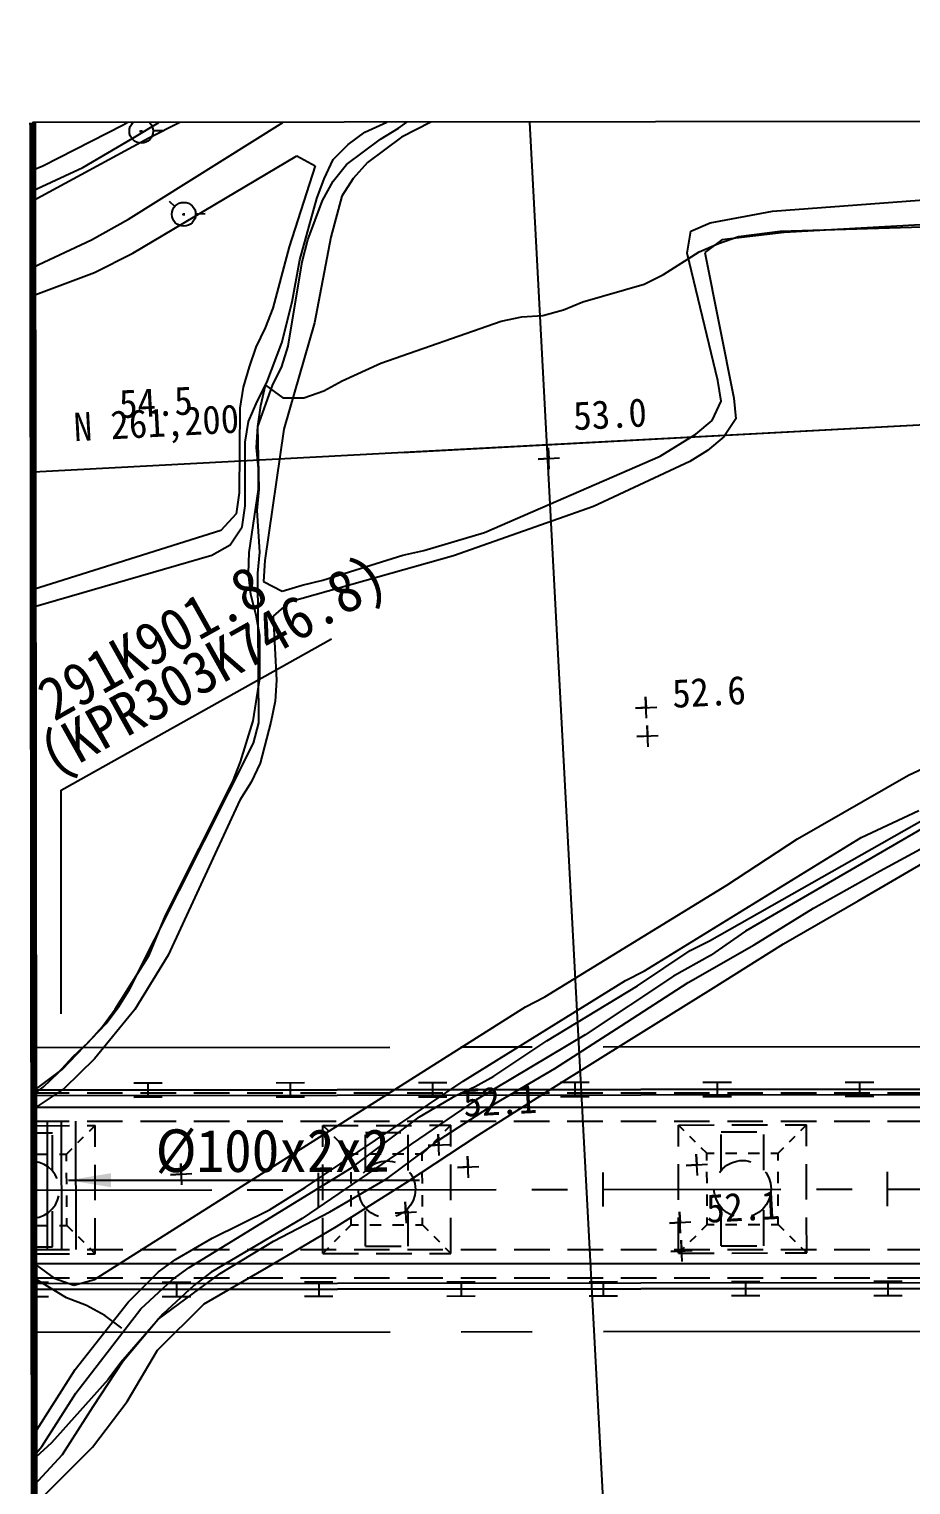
# Model space of a CAD drawing. Header units: millimetres. Extents: x 7782 to 8578, y 1103 to 1810.
# Drawn here: x 7866.4 to 7928.4, y 1462.7 to 1565 of the extents above; entities that cross this region are included whole.
import ezdxf
from ezdxf.enums import TextEntityAlignment as Align
from ezdxf.xclip import XClip

# ---------------------------------------------------------------- set-up
doc = ezdxf.new("R2010")
doc.units = ezdxf.units.MM
doc.header["$LTSCALE"] = 10
doc.header["$MEASUREMENT"] = 0
doc.header["$XCLIPFRAME"] = 2
for name, pattern in [('A-CENTR01', [2, 1.25, -0.25, 0.25, -0.25]), ('CENTER', [2, 1.25, -0.25, 0.25, -0.25]), ('CENTERX2', [4, 2.5, -0.5, 0.5, -0.5]), ('DASHED2', [0.375, 0.25, -0.125]), ('HIDDEN', [0.375, 0.25, -0.125])]:
    doc.linetypes.add(name, pattern=pattern)
for name, color, linetype in [('TN-MACL', 6, 'A-CENTR01'), ('TZ-BASE', 253, 'Continuous'), ('TZ-CABL', 4, 'Continuous')]:
    doc.layers.add(name, color=color, linetype=linetype)
doc.layers.add('TX-PAPR', color=2, linetype='Continuous', plot=False)
doc.styles.add('GHS', font='GulimChe.ttf')
doc.styles.add('GR', font='GulimChe.ttf')
doc.styles.add('GUL', font='GulimChe.ttf')
doc.styles.get("Standard").update_dxf_attribs({"font": 'GulimChe.ttf'})
doc.linetypes.add('ZIGZAG', pattern='A,0.0001,-0.2,[131,ltypeshp.shx,S=0.2,R=0,X=-0.2,Y=0],-0.4,[131,ltypeshp.shx,S=0.2,R=180,X=0.2,Y=0],-0.2', length=0.8001)
doc.dimstyles.get("Standard").update_dxf_attribs({"dimtxt": 0.18, "dimasz": 0.18, "dimexe": 0.18, "dimexo": 0.0625, "dimgap": 0.09, "dimtad": 0, "dimtih": 1, "dimtoh": 1, "dimdec": 4, "dimzin": 0, "dimdsep": 46, "dimtxsty": 'Standard', "dimcen": 0.09, "dimadec": 0, "dimazin": 0, "dimtfac": 1, "dimtdec": 4, "dimtofl": 0, "dimtmove": 0, "dimatfit": 3, "dimfxl": 0, "dimtolj": 1, "dimtzin": 0, "dimarcsym": 0})

# ---------------------------------------------------------------- blocks, each defined once
blk = doc.blocks.new('JD-FHF5FSSG3AFD3')
at = {"layer": 'TZ-BASE'}
for p, q in [((31.43, 138.71), (50.09, -211.15)), ((31.43, 138.71), (50.09, -211.15)), ((699.93, 87.75), (25.88, 51.81)), ((20.1, 79.98, -16.11), (8.08, 73.91, -16.11)), ((12.02, 78.01, -17.06), (6.28, 74.83, -17.06)), ((6.64, 68.22, -19.11), (21.74, 77.68, -19.11)), ((6.95, 73.92, -17.04), (10.99, 76.31, -17.04)), ((25.62, 74.62, -20.11), (28.07, 76.31, -20.11)), ((29.84, 76.03, -18.11), (25.84, 73.98, -18.11)), ((6.28, 74.83, -17.06), (0.64, 71.95, -17.06)), ((6.52, 75.32, -16.86), (6.92, 74.95, -16.86)), ((23.27, 74.34, -18.11), (25.98, 75.56, -18.11)), ((8.08, 73.91, -16.11), (-0.05, 69.51, -16.11)), ((3.43, 71.84, -17.04), (6.95, 73.92, -17.04)), ((7.43, 74.4, -16.86), (7.64, 74.39, -16.86)), ((7.54, 74.47, -16.86), (7.55, 74.31, -16.86)), ((8.38, 74.44, -16.86), (9.06, 74.46, -16.86)), ((21.97, 72.05, -20.11), (24.37, 73.84, -20.11)), ((22.08, 73.47, -18.11), (23.27, 74.34, -18.11)), ((25.84, 73.98, -18.11), (23.44, 72.19, -18.11)), ((24.37, 73.84, -20.11), (25.62, 74.62, -20.11)), ((6.96, 65.82, -17.11), (18.47, 72.67, -17.11)), ((18.47, 72.67, -17.11), (19.77, 71.97, -17.11)), ((21.03, 72.41, -18.11), (22.08, 73.47, -18.11)), ((-0.06, 71.66, -29.59), (-0.08, 71.66, -29.59)), ((0.64, 71.95, -17.06), (-0.06, 71.66, -17.06)), ((-0.06, 70.24, -17.04), (3.43, 71.84, -17.04)), ((19.77, 71.97, -17.11), (17.94, 66.27, -17.11)), ((20.39, 71.06, -18.11), (21.03, 72.41, -18.11)), ((21.03, 70.89, -20.11), (21.97, 72.05, -20.11)), ((23.44, 72.19, -18.11), (22.45, 71.08, -18.11)), ((19.89, 69.67, -18.11), (20.39, 71.06, -18.11)), ((20.29, 69.54, -20.11), (21.03, 70.89, -20.11)), ((22.45, 71.08, -18.11), (21.65, 69.83, -18.11)), ((-0.08, 70.23, -29.56), (-0.06, 70.24, -29.56)), ((18.7, 65.37, -18.11), (19.89, 69.67, -18.11)), ((21.65, 69.83, -18.11), (20.86, 66.96, -18.11)), ((51.91, 68.78, -18.11), (63.8, 69.66, -18.11)), ((-0.05, 69.51, -28.64), (-0.08, 69.5, -28.64)), ((9.51, 69.48, -16.84), (9.9, 69.11, -16.84)), ((10.42, 68.56, -16.84), (10.62, 68.54, -16.84)), ((10.53, 68.63, -16.84), (10.53, 68.47, -16.84)), ((11.36, 68.6, -16.84), (12.04, 68.62, -16.84)), ((19.25, 66.76, -20.11), (20.29, 69.54, -20.11)), ((47.52, 67.96, -18.11), (51.91, 68.78, -18.11)), ((4.04, 66.76, -19.11), (6.64, 68.22, -19.11)), ((46.17, 67.37, -18.11), (47.52, 67.96, -18.11)), ((52.45, 67.38, -19.11), (73.82, 68.01, -19.11)), ((67.88, 68.12, -19.11), (52.74, 67.29, -19.11)), ((-0.05, 64.85, -19.11), (4.04, 66.76, -19.11)), ((18.86, 65.22, -20.11), (19.25, 66.76, -20.11)), ((20.86, 66.96, -18.11), (19.73, 60.93, -18.11)), ((45.92, 65.84, -18.11), (46.17, 67.37, -18.11)), ((46.75, 65.92, -19.11), (48.11, 66.5, -19.11)), ((48.34, 66.76, -19.11), (47.15, 65.88, -19.11)), ((48.11, 66.5, -19.11), (49.51, 66.99, -19.11)), ((52.74, 67.29, -19.11), (48.34, 66.76, -19.11)), ((49.51, 66.99, -19.11), (52.45, 67.38, -19.11)), ((4.26, 64.46, -17.11), (6.96, 65.82, -17.11)), ((17.94, 66.27, -17.11), (16.8, 61.97, -17.11)), ((44.25, 64.32, -19.11), (46.75, 65.92, -19.11)), ((48.07, 56.89, -18.11), (45.92, 65.84, -18.11)), ((47.15, 65.88, -19.11), (49.19, 55.65, -19.11)), ((-0.05, 62.85, -17.11), (4.26, 64.46, -17.11)), ((17.87, 59.3, -20.11), (18.86, 65.22, -20.11)), ((18.16, 62.4, -18.11), (18.7, 65.37, -18.11)), ((38.57, 62.42, -19.11), (42.9, 63.64, -19.11)), ((42.9, 63.64, -19.11), (44.25, 64.32, -19.11)), ((-0.07, 62.84, -29.64), (-0.05, 62.85, -29.64)), ((17.42, 59.54, -18.11), (18.16, 62.4, -18.11)), ((37.22, 61.84, -19.11), (38.57, 62.42, -19.11)), ((16.8, 61.97, -17.11), (16.26, 60.58, -17.11)), ((34.29, 61.35, -19.11), (35.76, 61.45, -19.11)), ((35.76, 61.45, -19.11), (37.22, 61.84, -19.11)), ((16.26, 60.58, -17.11), (15.61, 59.23, -17.11)), ((19.73, 60.93, -18.11), (17.56, 53.46, -18.11)), ((24.38, 58.09, -19.11), (32.83, 61.06, -19.11)), ((32.83, 61.06, -19.11), (34.29, 61.35, -19.11)), ((16.38, 56.75, -18.11), (17.42, 59.54, -18.11)), ((15.61, 59.23, -17.11), (15.12, 57.84, -17.11)), ((17.42, 57.87, -20.11), (17.87, 59.3, -20.11)), ((15.12, 57.84, -17.11), (14.72, 56.41, -17.11)), ((16.78, 56.52, -20.11), (17.42, 57.87, -20.11)), ((21.67, 56.87, -19.11), (24.38, 58.09, -19.11)), ((113.42, 56.47), (-0.03, 50.43)), ((14.72, 56.41, -17.11), (14.48, 54.93, -17.11)), ((15.69, 55.41, -18.11), (16.38, 56.75, -18.11)), ((15.74, 53.64, -20.11), (16.78, 56.52, -20.11)), ((15.94, 55.12, -19.11), (16.29, 56.55, -19.11)), ((16.29, 56.55, -19.11), (17.49, 55.66, -19.11)), ((20.37, 56.15, -19.11), (21.67, 56.87, -19.11)), ((48.31, 55.42, -18.11), (48.07, 56.89, -18.11)), ((15.09, 54.01, -18.11), (15.69, 55.41, -18.11)), ((17.49, 55.66, -19.11), (18.97, 55.66, -19.11)), ((18.97, 55.66, -19.11), (20.37, 56.15, -19.11)), ((47.67, 54.08, -18.11), (48.31, 55.42, -18.11)), ((49.19, 55.65, -19.11), (49.34, 54.18, -19.11)), ((14.48, 54.93, -17.11), (14.42, 48.99, -17.11)), ((15.74, 53.64, -19.11), (15.94, 55.12, -19.11)), ((14.85, 52.54, -18.11), (15.09, 54.01, -18.11)), ((15.64, 52.17, -20.11), (15.74, 53.64, -20.11)), ((15.84, 49.23, -19.11), (15.74, 53.64, -19.11)), ((17.56, 53.46, -18.11), (16.24, 44.24, -18.11)), ((46.52, 53.11, -18.11), (47.67, 54.08, -18.11)), ((49.34, 54.18, -19.11), (48.49, 52.93, -19.11)), ((14.84, 48.07, -18.11), (14.85, 52.54, -18.11)), ((15.79, 50.7, -20.11), (15.64, 52.17, -20.11)), ((44.02, 51.56, -18.11), (46.52, 53.11, -18.11)), ((48.49, 52.93, -19.11), (47.35, 51.96, -19.11)), ((31.68, 46.2, -18.11), (44.02, 51.56, -18.11)), ((35.43, 51.36, -19.15), (36.93, 51.44, -19.15)), ((36.18, 51.4, -19.15), (35.43, 51.36, -19.15)), ((36.22, 50.65, -19.15), (36.14, 52.15, -19.15)), ((36.14, 52.15, -19.15), (36.18, 51.4, -19.15)), ((46.09, 51.18, -19.11), (39.33, 48.02, -19.11)), ((47.35, 51.96, -19.11), (46.09, 51.18, -19.11)), ((-0.03, 50.43), (-0.06, 50.42)), ((15.79, 49.23, -20.11), (15.79, 50.7, -20.11)), ((15.14, 44.79, -20.11), (15.79, 49.23, -20.11)), ((15.69, 47.75, -19.11), (15.84, 49.23, -19.11)), ((14.42, 48.99, -17.11), (14.22, 47.51, -17.11)), ((14.22, 47.51, -17.11), (13.13, 46.35, -17.11)), ((14.65, 46.59, -18.11), (14.84, 48.07, -18.11)), ((15.88, 44.82, -19.11), (15.69, 47.75, -19.11)), ((39.33, 48.02, -19.11), (29.48, 44.56, -19.11)), ((13.13, 46.35, -17.11), (-0.02, 42.2, -17.11)), ((13.8, 45.34, -18.11), (14.65, 46.59, -18.11)), ((27.41, 44.94, -18.11), (31.68, 46.2, -18.11)), ((12.5, 44.61, -18.11), (13.8, 45.34, -18.11)), ((-0.02, 40.97, -18.11), (12.5, 44.61, -18.11)), ((15.09, 43.32, -20.11), (15.14, 44.79, -20.11)), ((15.73, 43.34, -19.11), (15.88, 44.82, -19.11)), ((16.24, 44.24, -18.11), (16.14, 42.76, -18.11)), ((29.48, 44.56, -19.11), (17.95, 41.3, -19.11)), ((20.31, 42.85, -18.11), (25.94, 44.6, -18.11)), ((25.94, 44.6, -18.11), (27.41, 44.94, -18.11)), ((15.24, 41.85, -20.11), (15.09, 43.32, -20.11)), ((15.82, 32.84, -19.11), (15.73, 43.34, -19.11)), ((-0.03, 42.2, -29.64), (-0.05, 42.19, -29.64)), ((16.14, 42.76, -18.11), (17.44, 42.07, -18.11)), ((17.44, 42.07, -18.11), (18.85, 42.51, -18.11)), ((18.85, 42.51, -18.11), (20.31, 42.85, -18.11)), ((-0.04, 40.96, -30.64), (-0.02, 40.97, -30.64)), ((15.63, 40.39, -20.11), (15.24, 41.85, -20.11)), ((17.95, 41.3, -19.11), (16.81, 40.33, -19.11)), ((-0.02, 40.86, -30.64), (-0.04, 40.86, -30.64)), ((15.87, 38.93, -20.11), (15.63, 40.39, -20.11)), ((16.81, 40.33, -19.11), (17.05, 35.83, -19.11)), ((15.87, 35.94, -20.11), (15.87, 38.93, -20.11)), ((15.42, 32.98, -20.11), (15.87, 35.94, -20.11)), ((17.05, 35.83, -19.11), (16.95, 34.35, -19.11)), ((16.95, 34.35, -19.11), (16.65, 32.87, -19.11)), ((42.28, 33.86, -19.47), (43.77, 33.94, -19.47)), ((43.02, 33.9, -19.47), (42.28, 33.86, -19.47)), ((43.06, 33.15, -19.47), (42.98, 34.65, -19.47)), ((42.98, 34.65, -19.47), (43.02, 33.9, -19.47)), ((14.53, 30.1, -20.11), (15.42, 32.98, -20.11)), ((15.43, 31.41, -19.11), (15.82, 32.84, -19.11)), ((16.65, 32.87, -19.11), (15.91, 30, -19.11)), ((42.38, 31.86, -19.47), (43.88, 31.94, -19.47)), ((43.13, 31.9, -19.47), (42.38, 31.86, -19.47)), ((43.17, 31.15, -19.47), (43.09, 32.65, -19.47)), ((43.09, 32.65, -19.47), (43.13, 31.9, -19.47)), ((74.47, 32.41, -20.11), (50, 18.19, -20.11)), ((6.75, 14.15, -19.11), (15.43, 31.41, -19.11)), ((13.99, 28.71, -20.11), (14.53, 30.1, -20.11)), ((15.91, 30, -19.11), (15.27, 28.65, -19.11)), ((47.47, 17.52, -20.11), (69.54, 30, -20.11)), ((61.47, 29.15, -19.11), (62.82, 29.78, -19.11)), ((9.24, 19.29, -20.11), (13.99, 28.71, -20.11)), ((15.27, 28.65, -19.11), (14.47, 27.4, -19.11)), ((53.66, 24.68, -19.11), (61.47, 29.15, -19.11)), ((14.47, 27.4, -19.11), (9.43, 16.5, -19.11)), ((58.13, 24.78, -20.11), (62.19, 26.67, -20.11)), ((42.92, 15.41, -20.11), (58.13, 24.78, -20.11)), ((48.71, 21.43, -19.11), (53.66, 24.68, -19.11)), ((59.48, 22.42, -19.41), (64.06, 24.92, -19.41)), ((57.93, 20.31, -20.1), (63.32, 23.47, -20.1)), ((54.8, 19.81, -19.41), (59.48, 22.42, -19.41)), ((35.92, 13.57, -19.11), (48.71, 21.43, -19.11)), ((50.62, 17.23, -19.41), (54.8, 19.81, -19.41)), ((52.68, 17.29, -20.1), (57.93, 20.31, -20.1)), ((8.1, 16.5, -20.11), (9.24, 19.29, -20.11)), ((46.12, 16.84, -20.11), (47.47, 17.52, -20.11)), ((50, 18.19, -20.11), (47.55, 16.49, -20.11)), ((5.72, 12.7, -20.11), (8.1, 16.5, -20.11)), ((9.43, 16.5, -19.11), (7.1, 12.69, -19.11)), ((42.42, 14.36, -20.11), (46.12, 16.84, -20.11)), ((47.55, 16.49, -20.11), (44.95, 15.03, -20.11)), ((45.99, 14.58, -19.41), (50.62, 17.23, -19.41)), ((47.58, 14.09, -20.1), (52.68, 17.29, -20.1)), ((41.57, 14.73, -20.11), (42.92, 15.41, -20.11)), ((30.17, 7.64, -20.11), (41.57, 14.73, -20.11)), ((36.06, 10.48, -20.11), (42.42, 14.36, -20.11)), ((44.95, 15.03, -20.11), (38.75, 10.91, -20.11)), ((41.28, 11.53, -19.41), (45.99, 14.58, -19.41)), ((5.96, 12.9, -19.11), (6.75, 14.15, -19.11)), ((34.56, 12.88, -19.11), (35.92, 13.57, -19.11)), ((42, 10.62, -20.1), (47.58, 14.09, -20.1)), ((7.1, 12.69, -19.11), (4.26, 9.22, -19.11)), ((4.27, -6.29, -19.11), (34.56, 12.88, -19.11)), ((4.83, 11.49, -20.11), (5.72, 12.7, -20.11)), ((5.07, 11.7, -19.11), (5.96, 12.9, -19.11)), ((1.98, 8.46, -19.11), (5.07, 11.7, -19.11)), ((3.83, 10.38, -20.11), (4.83, 11.49, -20.11)), ((36.62, 8.53, -19.41), (41.28, 11.53, -19.41)), ((2.74, 9.36, -20.11), (3.83, 10.38, -20.11)), ((38.75, 10.91, -20.11), (31.09, 6.35, -20.11)), ((32.32, 8.01, -20.11), (36.06, 10.48, -20.11)), ((36.51, 7.21, -20.1), (42, 10.62, -20.1)), ((-0.01, 9.48, -30.64), (0.01, 9.49, -30.64)), ((1.74, 8.25, -20.11), (2.74, 9.36, -20.11)), ((4.26, 9.22, -19.11), (2.12, 7.14, -19.11)), ((0.01, 7, -19.11), (1.98, 8.46, -19.11)), ((0.65, 7.24, -20.11), (1.74, 8.25, -20.11)), ((32.43, 6.09, -19.41), (36.62, 8.53, -19.41)), ((0.01, 6.75, -20.11), (0.65, 7.24, -20.11)), ((7.02, 7.53), (9.02, 7.54)), ((8.02, 7.53), (8.02, 6.53)), ((17.02, 7.54), (19.02, 7.55)), ((18.02, 7.54), (18.02, 6.54)), ((19.07, 0.17, -20.11), (30.17, 7.64, -20.11)), ((27.02, 7.55), (29.02, 7.56)), ((28.02, 7.56), (28.02, 6.56)), ((29.66, 6.64, -20.11), (31.01, 7.28, -20.11)), ((31.01, 7.28, -20.11), (32.32, 8.01, -20.11)), ((31.22, 3.85, -20.1), (36.51, 7.21, -20.1)), ((37.02, 7.57), (39.02, 7.57)), ((38.02, 7.57), (38.02, 6.57)), ((47.02, 7.58), (49.02, 7.58)), ((48.02, 7.58), (48.02, 6.58)), ((57.02, 7.59), (59.02, 7.59)), ((58.02, 7.59), (58.02, 6.59)), ((99.8, 7.13), (-0.01, 7.02)), ((-0.01, 6.98, -31.64), (0.01, 7, -31.64)), ((-0.01, 6.73, -32.64), (0.01, 6.75, -32.64)), ((-0.01, 6.73, -32.64), (0.01, 6.75, -32.64)), ((99.8, 6.72), (-0.01, 6.61)), ((2.12, 7.14, -19.11), (0.01, 5.73, -19.11)), ((7.02, 6.53), (9.02, 6.54)), ((17.02, 6.54), (19.02, 6.55)), ((31.09, 6.35, -20.11), (18.85, -1.99, -20.11)), ((27.02, 6.55), (29.02, 6.56)), ((27.11, 5.14, -20.11), (29.66, 6.64, -20.11)), ((37.02, 6.57), (39.02, 6.57)), ((47.02, 6.58), (49.02, 6.58)), ((57.02, 6.59), (59.02, 6.59)), ((0.01, 5.73, -31.64), (-0.01, 5.72, -31.64)), ((0.01, 5.73, -31.64), (-0.01, 5.72, -31.64)), ((22.32, 1.55, -20.11), (27.11, 5.14, -20.11)), ((28.49, 3.52, -19.41), (32.43, 6.09, -19.41)), ((24.84, 0.8, -19.41), (28.49, 3.52, -19.41)), ((26.13, 0.5, -20.1), (31.22, 3.85, -20.1)), ((27.7, 3.13, -19.98), (29.2, 3.21, -19.98)), ((28.45, 3.17, -19.98), (27.7, 3.13, -19.98)), ((28.49, 2.42, -19.98), (28.41, 3.92, -19.98)), ((28.41, 3.92, -19.98), (28.45, 3.17, -19.98)), ((30.55, 0.87, -19.98), (30.47, 2.37, -19.98)), ((30.47, 2.37, -19.98), (30.51, 1.62, -19.98)), ((46.63, 1.02, -19.98), (46.55, 2.52, -19.98)), ((46.55, 2.52, -19.98), (46.59, 1.77, -19.98)), ((0, -1.2), (0, 1.2)), ((9.61, 1.08, -19.47), (11.1, 1.16, -19.47)), ((10.35, 1.12, -19.47), (9.61, 1.08, -19.47)), ((10.39, 0.37, -19.47), (10.32, 1.87, -19.47)), ((10.32, 1.87, -19.47), (10.35, 1.12, -19.47)), ((10.91, -5.44, -20.11), (22.32, 1.55, -20.11)), ((20, -1.18), (20, 1.22)), ((29.77, 1.58, -19.98), (31.26, 1.66, -19.98)), ((30.51, 1.62, -19.98), (29.77, 1.58, -19.98)), ((40, -1.16), (40, 1.24)), ((45.84, 1.73, -19.98), (47.34, 1.81, -19.98)), ((46.59, 1.77, -19.98), (45.84, 1.73, -19.98)), ((60, -1.13), (60, 1.27)), ((16.57, -1.38, -20.11), (19.07, 0.17, -20.11)), ((20.8, -1.54, -19.41), (24.84, 0.8, -19.41)), ((21.27, -2.55, -20.1), (26.13, 0.5, -20.1)), ((26.18, -2.33, -19.98), (26.1, -0.83, -19.98)), ((26.1, -0.83, -19.98), (26.14, -1.58, -19.98)), ((18.85, -1.99, -20.11), (12.45, -5.78, -20.11)), ((12.52, -3.37, -20.11), (16.57, -1.38, -20.11)), ((16.84, -3.58, -19.41), (20.8, -1.54, -19.41)), ((25.39, -1.62, -19.98), (26.89, -1.54, -19.98)), ((26.14, -1.58, -19.98), (25.39, -1.62, -19.98)), ((45.45, -3.03, -19.98), (45.37, -1.53, -19.98)), ((45.37, -1.53, -19.98), (45.41, -2.28, -19.98)), ((16.36, -5.46, -20.1), (21.27, -2.55, -20.1)), ((44.66, -2.32, -19.98), (46.16, -2.24, -19.98)), ((45.41, -2.28, -19.98), (44.66, -2.32, -19.98)), ((9.96, -4.88, -20.11), (12.52, -3.37, -20.11)), ((13.09, -5.86, -19.41), (16.84, -3.58, -19.41)), ((45.56, -5.03, -19.98), (45.48, -3.53, -19.98)), ((45.48, -3.53, -19.98), (45.52, -4.28, -19.98)), ((0.01, -5.11, -31.64), (0.03, -5.13, -31.64)), ((0.01, -5.11, -31.64), (0.03, -5.13, -31.64)), ((8.76, -5.75, -20.11), (9.96, -4.88, -20.11)), ((44.77, -4.32, -19.98), (46.26, -4.24, -19.98)), ((45.52, -4.28, -19.98), (44.77, -4.32, -19.98)), ((0.03, -5.13, -19.11), (0.21, -5.29, -19.11)), ((0.21, -5.29, -19.11), (1.42, -6.18, -19.11)), ((6.63, -7.88, -20.11), (8.76, -5.75, -20.11)), ((8.72, -9.09, -19.41), (13.09, -5.86, -19.41)), ((9.71, -6.31, -20.11), (10.91, -5.44, -20.11)), ((12.45, -5.78, -20.11), (11.25, -6.7, -20.11)), ((11.98, -8, -20.1), (16.36, -5.46, -20.1)), ((0.03, -6.2, -32.64), (0.01, -6.19, -32.64)), ((0.03, -6.2, -32.64), (0.01, -6.19, -32.64)), ((99.81, -6.48), (0.01, -6.59)), ((0.01, -6.48), (1.02, -6.48)), ((99.81, -6.87), (0.01, -6.98)), ((0.01, -6.9, -31.64), (0.03, -6.91, -31.64)), ((0.01, -6.9, -31.64), (0.03, -6.91, -31.64)), ((0.02, -6.48), (0.02, -7.48)), ((2.3, -7.58, -20.11), (0.03, -6.2, -20.11)), ((1.42, -6.18, -19.11), (2.81, -6.68, -19.11)), ((2.81, -6.68, -19.11), (4.27, -6.29, -19.11)), ((7.52, -8.34, -20.11), (9.71, -6.31, -20.11)), ((9.02, -6.47), (11.02, -6.47)), ((11.25, -6.7, -20.11), (9.06, -8.73, -20.11)), ((10.02, -6.47), (10.02, -7.47)), ((19.02, -6.46), (21.02, -6.45)), ((20.02, -6.46), (20.02, -7.46)), ((29.02, -6.45), (31.02, -6.44)), ((30.02, -6.44), (30.02, -7.44)), ((39.02, -6.44), (41.02, -6.43)), ((40.02, -6.43), (40.02, -7.43)), ((49.02, -6.42), (51.02, -6.42)), ((50.02, -6.42), (50.02, -7.42)), ((59.02, -6.41), (61.02, -6.41)), ((60.02, -6.41), (60.02, -7.41)), ((0.01, -7.48), (1.02, -7.48)), ((3.69, -8.12, -20.11), (2.3, -7.58, -20.11)), ((2.9, -12.61, -20.11), (6.63, -7.88, -20.11)), ((4.99, -8.82, -20.11), (3.69, -8.12, -20.11)), ((8.7, -11.25, -20.1), (11.98, -8, -20.1)), ((9.02, -7.47), (11.02, -7.47)), ((19.02, -7.46), (21.02, -7.45)), ((29.02, -7.45), (31.02, -7.44)), ((39.02, -7.44), (41.02, -7.43)), ((49.02, -7.42), (51.02, -7.42)), ((59.02, -7.41), (61.02, -7.41)), ((2.95, -14.28, -20.11), (7.52, -8.34, -20.11)), ((6.19, -9.71, -20.11), (4.99, -8.82, -20.11)), ((9.06, -8.73, -20.11), (6.12, -12.12, -20.11)), ((6.27, -12.01, -19.41), (8.72, -9.09, -19.41)), ((6.55, -14.85, -20.1), (8.7, -11.25, -20.1)), ((4.16, -15.22, -19.41), (6.27, -12.01, -19.41)), ((6.12, -12.12, -20.11), (5.23, -13.32, -20.11)), ((0.04, -17.1, -20.11), (2.9, -12.61, -20.11)), ((0.57, -18.03, -20.11), (2.95, -14.28, -20.11)), ((5.23, -13.32, -20.11), (1.25, -17.77, -20.11)), ((0.04, -14.95, -31.64), (0.02, -14.99, -31.64)), ((0.04, -14.95, -31.64), (0.02, -14.99, -31.64)), ((2.01, -18.58, -19.41), (4.16, -15.22, -19.41)), ((4.11, -18.07, -20.1), (6.55, -14.85, -20.1)), ((0.02, -17.13, -32.64), (0.04, -17.1, -32.64)), ((0.02, -17.13, -32.64), (0.04, -17.1, -32.64)), ((0.04, -18.63, -20.11), (0.57, -18.03, -20.11)), ((1.25, -17.77, -20.11), (0.15, -18.78, -20.11)), ((0.64, -21.56, -20.1), (4.11, -18.07, -20.1)), ((0.02, -18.65, -32.64), (0.04, -18.63, -32.64)), ((0.02, -18.65, -32.64), (0.04, -18.63, -32.64)), ((0.04, -18.85, -32.64), (0.02, -18.87, -32.64)), ((0.04, -18.85, -32.64), (0.02, -18.87, -32.64)), ((0.04, -20.71, -19.41), (2.01, -18.58, -19.41)), ((0.15, -18.78, -20.11), (0.04, -18.85, -20.11))]:
    blk.add_line(p, q, dxfattribs=at)
at = {"layer": 'TZ-BASE', "linetype": 'CENTERX2'}
for p, q in [((0.01, 10.02), (700.01, 10.81)), ((-0.01, 10.02), (0.01, 10.02)), ((0.03, -9.99), (700.03, -9.19)), ((0.01, -9.99), (0.03, -9.99)), ((0.01, -9.99), (0.03, -9.99))]:
    blk.add_line(p, q, dxfattribs=at)
at = {"layer": 'TZ-BASE', "ltscale": 2}
for p, q in [((-0.01, 7.02), (252.02, 7.31)), ((0.01, -6.98), (100.02, -6.87))]:
    blk.add_line(p, q, dxfattribs=at)
at = {"layer": 'TZ-BASE', "linetype": 'DASHED2'}
for p, q in [((0, 4.52), (4.3, 4.53)), ((3.9, 4.13), (4.3, 4.53)), ((4.31, -4.47), (4.3, 4.53)), ((20.3, 4.54), (29.3, 4.55)), ((20.31, -4.46), (20.3, 4.54)), ((20.7, 4.15), (20.3, 4.54)), ((28.9, 4.15), (29.3, 4.55)), ((29.31, -4.45), (29.3, 4.55)), ((45.3, 4.57), (54.3, 4.58)), ((45.31, -4.43), (45.3, 4.57)), ((45.7, 4.17), (45.3, 4.57)), ((53.9, 4.18), (54.3, 4.58)), ((54.31, -4.42), (54.3, 4.58)), ((0, 4.02), (1.3, 4.02)), ((1.3, 1.35), (1.3, 4.02)), ((3.1, 3.33), (3.5, 3.73)), ((21.5, 3.35), (21.1, 3.75)), ((23.3, 1.37), (23.3, 4.05)), ((23.3, 4.05), (26.3, 4.05)), ((26.3, 1.37), (26.3, 4.05)), ((28.1, 3.35), (28.5, 3.75)), ((46.5, 3.37), (46.1, 3.77)), ((48.3, 1.4), (48.3, 4.08)), ((48.3, 4.08), (51.3, 4.08)), ((51.3, 1.4), (51.3, 4.08)), ((53.1, 3.38), (53.5, 3.78)), ((0.2, 2.52), (1, 2.52)), ((1.8, 2.52), (2.3, 2.52)), ((2.3, 2.52), (2.7, 2.92)), ((2.3, 2.02), (2.3, 2.52)), ((22.3, 2.55), (21.9, 2.95)), ((22.3, 2.05), (22.3, 2.55)), ((22.3, 2.55), (22.8, 2.55)), ((23.6, 2.55), (24.4, 2.55)), ((25.2, 2.55), (26, 2.55)), ((26.8, 2.55), (27.3, 2.55)), ((27.3, 2.55), (27.7, 2.95)), ((27.3, 2.05), (27.3, 2.55)), ((47.3, 2.58), (46.9, 2.97)), ((47.3, 2.08), (47.3, 2.58)), ((47.3, 2.58), (47.8, 2.58)), ((48.6, 2.58), (49.4, 2.58)), ((50.2, 2.58), (51, 2.58)), ((51.8, 2.58), (52.3, 2.58)), ((52.3, 2.58), (52.7, 2.98)), ((52.3, 2.08), (52.3, 2.58)), ((2.31, 0.42), (2.3, 1.22)), ((22.31, 0.45), (22.3, 1.25)), ((27.31, 0.45), (27.3, 1.25)), ((47.31, 0.48), (47.3, 1.28)), ((52.31, 0.48), (52.3, 1.28)), ((2.31, -1.18), (2.31, -0.38)), ((22.31, -1.15), (22.31, -0.35)), ((27.31, -1.15), (27.31, -0.35)), ((47.31, -1.12), (47.31, -0.32)), ((52.31, -1.12), (52.31, -0.32)), ((1.31, -3.98), (1.31, -1.3)), ((2.31, -2.48), (2.31, -1.98)), ((22.31, -2.45), (22.31, -1.95)), ((23.31, -3.95), (23.31, -1.27)), ((26.31, -3.95), (26.31, -1.27)), ((27.31, -2.45), (27.31, -1.95)), ((47.31, -2.42), (47.31, -1.92)), ((48.31, -3.92), (48.31, -1.25)), ((51.31, -3.92), (51.31, -1.24)), ((52.31, -2.42), (52.31, -1.92)), ((0.21, -2.48), (1.01, -2.48)), ((1.81, -2.48), (2.31, -2.48)), ((2.31, -2.48), (2.71, -2.88)), ((22.31, -2.45), (21.91, -2.85)), ((22.31, -2.45), (22.81, -2.45)), ((23.61, -2.45), (24.41, -2.45)), ((25.21, -2.45), (26.01, -2.45)), ((26.81, -2.45), (27.31, -2.45)), ((27.31, -2.45), (27.71, -2.85)), ((47.31, -2.42), (46.91, -2.83)), ((47.31, -2.42), (47.81, -2.42)), ((48.61, -2.42), (49.41, -2.42)), ((50.21, -2.42), (51.01, -2.42)), ((51.81, -2.42), (52.31, -2.42)), ((52.31, -2.42), (52.71, -2.82)), ((0, -3.98), (1.31, -3.98)), ((3.11, -3.27), (3.51, -3.67)), ((3.91, -4.07), (4.31, -4.47)), ((20.71, -4.05), (20.31, -4.46)), ((21.51, -3.25), (21.11, -3.65)), ((23.31, -3.95), (26.31, -3.95)), ((28.11, -3.25), (28.51, -3.65)), ((28.91, -4.05), (29.31, -4.45)), ((45.71, -4.03), (45.31, -4.43)), ((46.51, -3.23), (46.11, -3.63)), ((48.31, -3.92), (51.31, -3.92)), ((53.11, -3.22), (53.51, -3.62)), ((53.91, -4.02), (54.31, -4.42)), ((0, -4.48), (4.31, -4.47)), ((20.31, -4.46), (29.31, -4.45)), ((45.31, -4.43), (54.31, -4.42))]:
    blk.add_line(p, q, dxfattribs=at)
at = {"layer": 'TZ-BASE', "linetype": 'CENTER'}
blk.add_lwpolyline([(0, 0), (101.81, 0.11), (301.2, 0.33), (501.2, 0.55), (700, 0.77)], dxfattribs=at)
at = {"layer": 'TZ-BASE'}
for centre in [(7.55, 74.4, -16.86), (10.53, 68.56, -16.84)]:
    blk.add_circle(centre, 0.837, dxfattribs=at)
at = {"layer": 'TZ-BASE', "linetype": 'DASHED2'}
for centre in [(24.81, 0.05), (49.81, 0.08)]:
    blk.add_circle(centre, 2, dxfattribs=at)
blk.add_arc((-0.19, 0.02), 2, 275.6411, 84.4844, dxfattribs=at)
at = {"layer": 'TZ-BASE', "style": 'GUL'}
for s, p in [('54.5', (6.04, 54.23, -22.59)), ('53.0', (37.96, 53.39, -22.59)), ('52.6', (44.91, 33.88, -22.59)), ('52.1', (30.23, 5.15, -22.59)), ('52.1', (47.3, -2.3, -22.59))]:
    blk.add_text(s, height=2, rotation=3.0521, dxfattribs=at).set_placement(p)
at = {"layer": 'TZ-BASE', "style": 'GHS'}
blk.add_text('N 261,200', height=2, rotation=3.0521, dxfattribs=at).set_placement((14.47, 53.23), align=Align.RIGHT)
blk = doc.blocks.new('기정')
at = {"layer": 'TZ-BASE', "flags": 128}
blk.add_lwpolyline([(86.81, 392.78), (86.81, 408.49), (105.79, 419.12)], dxfattribs=at)
at = {"layer": 'TZ-BASE', "style": 'GR'}
for s, p in [('(KPR303K746.8)', (86.3, 409.35)), ('291K901.8', (86.3, 413.29))]:
    blk.add_text(s, height=3, rotation=29.2488, dxfattribs=at).set_placement(p)
at = {"layer": 'TZ-BASE'}
blk.add_text('Ø100x2x2', height=3, rotation=0.0619, dxfattribs=at).set_placement((101.66, 383.17), align=Align.MIDDLE)
blk.add_leader([(87.31, 381.09), (111.97, 381.1)], dimstyle='Standard', override={"dimtxt": 3, "dimasz": 3, "dimexe": 2, "dimexo": 3, "dimgap": 1, "dimtad": 0, "dimtih": 0, "dimcen": 1, "dimaunit": 1, "dimadec": 8, "dimtix": 1, "dimtofl": 1, "dimtmove": 2, "dimtvp": 2}, dxfattribs=at)

msp = doc.modelspace()

# ---------------------------------------------------------------- linework, layer by layer
at = {"layer": 'TN-MACL', "const_width": 0.5}
msp.add_lwpolyline([(7866.85, 1408.45), (7866.69, 1558.45)], dxfattribs=at)
at = {"layer": 'TX-PAPR'}
msp.add_lwpolyline([(7866.85, 1408.45), (8566.85, 1409.21), (8566.69, 1559.21), (7866.69, 1558.45)], close=True, dxfattribs=at)
at = {"layer": 'TZ-CABL', "linetype": 'HIDDEN'}
for points in [[(7866.76, 1490.28), (8166.85, 1490.28)], [(7866.76, 1489.28), (8166.6, 1489.28)], [(7866.76, 1488.28), (8166.85, 1488.28)], [(7866.77, 1479.28), (8166.86, 1479.28)], [(7866.77, 1478.28), (8166.61, 1478.28)], [(7866.77, 1477.28), (8166.86, 1477.28)]]:
    msp.add_lwpolyline(points, dxfattribs=at)
at = {"layer": 'TZ-CABL', "linetype": 'ZIGZAG', "ltscale": 0.5}
for points in [[(7866.76, 1489.28), (8166.6, 1489.28)], [(7868.7, 1488.28), (7868.71, 1479.28)], [(7866.77, 1478.28), (8166.61, 1478.28)]]:
    msp.add_lwpolyline(points, dxfattribs=at)
at = {"layer": 'TZ-CABL'}
for points in [[(7867.7, 1488.28), (7867.71, 1479.28)], [(7869.7, 1488.28), (7869.71, 1479.28)]]:
    msp.add_lwpolyline(points, dxfattribs=at)

# ---------------------------------------------------------------- block references
at = {"layer": 'TZ-BASE', "linetype": 'Continuous'}
ref = msp.add_blockref('JD-FHF5FSSG3AFD3', (7866.77, 1483.45), dxfattribs=at)
XClip(ref).set_block_clipping_path([(0.0821603095, -74.9999550004), (700.0817466289, -74.2388851682), (699.9174259504, 75.7610248326), (-0.0821603095, 74.9999550004)])
msp.add_blockref('기정', (7781.89, 1103.05), dxfattribs=at)

doc.saveas('drawing.dxf')
